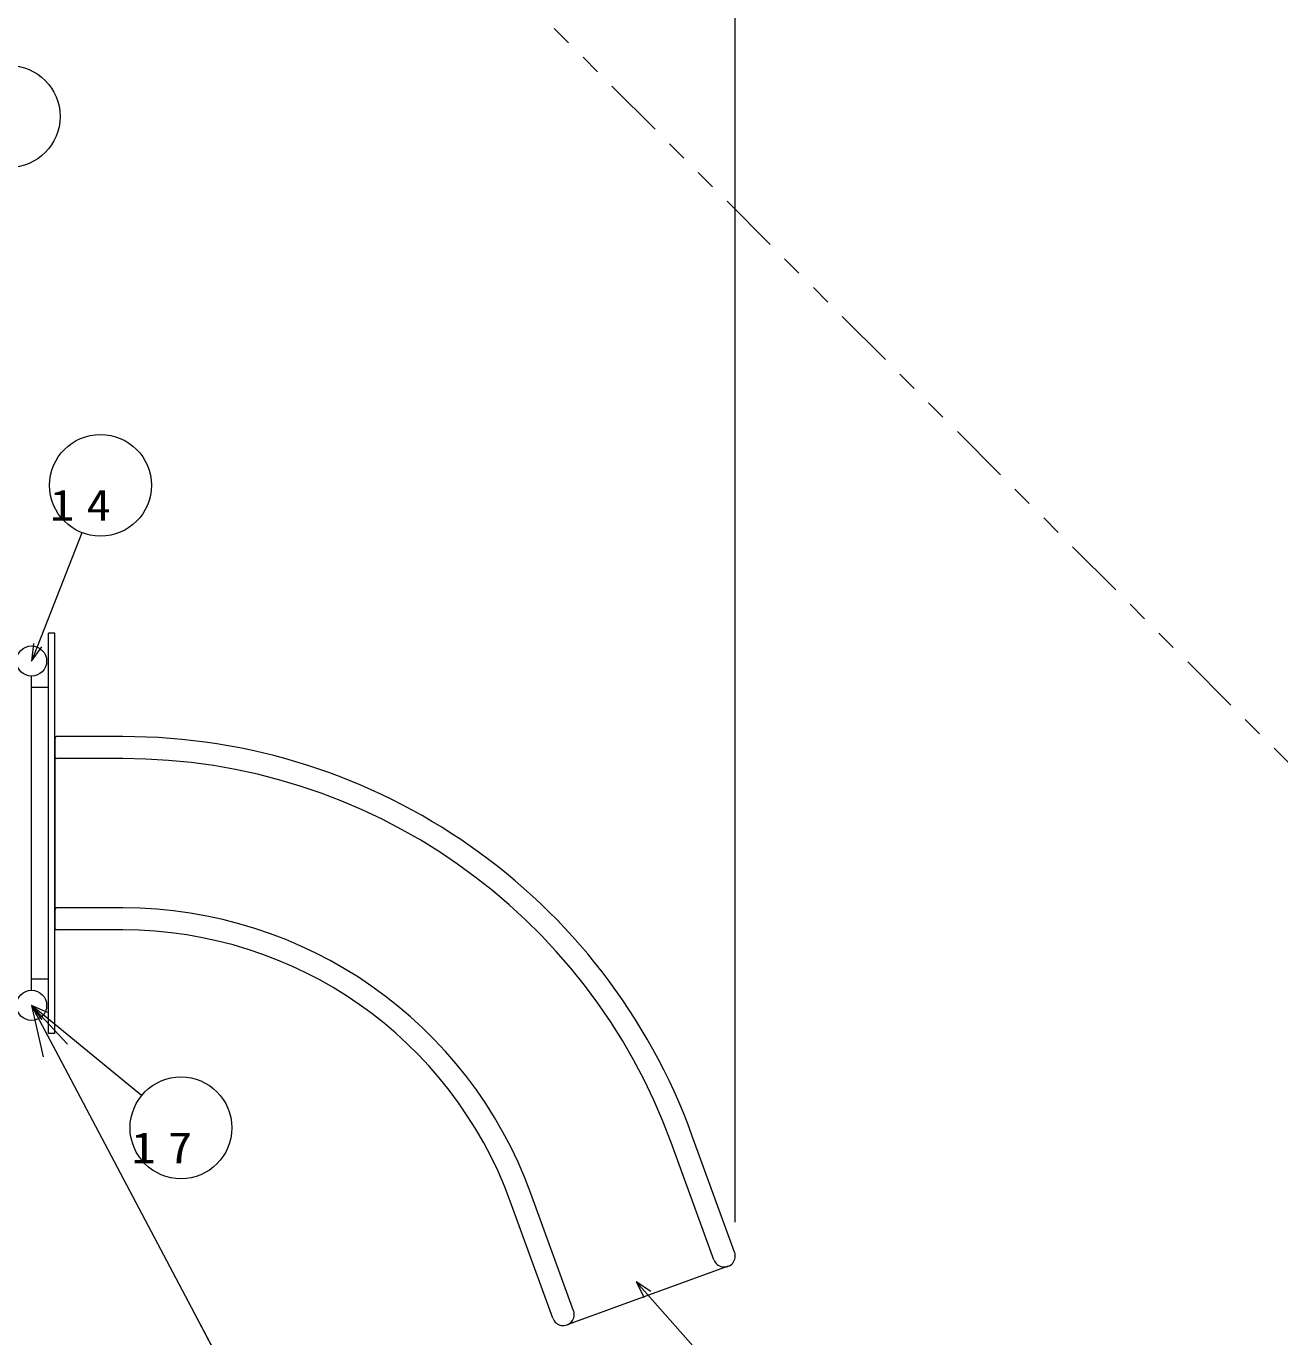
# Model space of a CAD drawing. Units: millimetres on the paper. Extents: x 0 to 420, y -594 to 297.
# Drawn here: x 218 to 279.5, y 157.9 to 222.2 of the extents above; entities that cross this region are included whole.
import ezdxf

# ---------------------------------------------------------------- set-up
doc = ezdxf.new("R2010")
doc.units = ezdxf.units.MM
doc.linetypes.add('USER3', pattern=[8, 3, -1, 1, -1, 1, -1])
for name, color, linetype, lineweight in [('2D', 7, 'Continuous', 13), ('2D_DIMENSION', 7, 'Continuous', 13), ('2D_OUTLINE', 7, 'USER3', 13), ('AM_5', 7, 'Continuous', 13)]:
    doc.layers.add(name, color=color, linetype=linetype, lineweight=lineweight)
doc.styles.add('ＭＳ ゴシック', font='')
doc.styles.get('ＭＳ ゴシック').set_extended_font_data('MS Gothic')

msp = doc.modelspace()

# ---------------------------------------------------------------- linework, layer by layer
at = {"layer": '2D'}
for p, q in [((219.375, 192.419), (219.058, 192.419)), ((219.058, 172.753), (219.058, 192.419)), ((219.375, 172.753), (219.375, 192.419)), ((218.225, 174.869), (218.225, 190.303)), ((219.058, 189.753), (218.225, 189.753)), ((219.375, 187.253), (219.375, 177.92)), ((222.708, 187.336), (219.458, 187.336)), ((222.708, 186.253), (219.458, 186.253)), ((222.708, 178.92), (219.458, 178.92)), ((222.708, 177.836), (219.458, 177.836)), ((219.058, 175.42), (218.225, 175.42)), ((219.375, 172.753), (219.058, 172.753)), ((251.74, 161.636), (249.645, 167.391)), ((252.757, 162.007), (250.663, 167.762)), ((244.849, 159.128), (242.754, 164.883)), ((243.831, 158.758), (241.736, 164.513)), ((252.434, 161.312), (244.525, 158.434))]:
    msp.add_line(p, q, dxfattribs=at)
for centre in [(218.225, 191.044), (218.225, 174.129)]:
    msp.add_circle(centre, 0.741, dxfattribs=at)
for centre, radius, start, end in [((219.458, 187.253), 0.0833, 90, 180), ((222.708, 157.587), 29.749, 20, 90), ((219.458, 186.336), 0.0833, 180, 270), ((222.708, 157.587), 28.666, 20, 90), ((219.458, 178.836), 0.0833, 90, 180), ((222.708, 157.587), 21.332, 20, 90), ((219.458, 177.92), 0.0833, 180, 270), ((222.708, 157.587), 20.249, 20, 90), ((252.249, 161.821), 0.542, 199.99999, 20), ((244.34, 158.943), 0.542, 200, 20.00001)]:
    msp.add_arc(centre, radius, start, end, dxfattribs=at)
at = {"layer": '2D_DIMENSION'}
for p, q in [((252.79, 163.488), (252.79, 249.039)), ((252.79, 163.488), (252.79, 249.039)), ((218.225, 174.129), (219.394, 171.919)), ((218.225, 174.129), (218.802, 171.606)), ((219.986, 172.232), (218.225, 174.129)), ((219.394, 171.919), (233.966, 144.375)), ((233.966, 144.375), (226.096, 159.252))]:
    msp.add_line(p, q, dxfattribs=at)
at = {"layer": '2D_OUTLINE'}
msp.add_line((282.789, 183.226), (228.271, 237.744), dxfattribs=at)
at = {"layer": 'AM_5'}
for p, q in [((220.698, 197.351), (218.529, 191.82)), ((218.321, 191.902), (218.225, 191.044)), ((218.529, 191.82), (218.225, 191.044)), ((218.225, 191.044), (218.737, 191.739)), ((218.225, 174.129), (218.728, 173.428)), ((219.011, 173.773), (218.225, 174.129)), ((218.869, 173.6), (218.225, 174.129)), ((223.629, 169.7), (218.869, 173.6)), ((247.922, 160.548), (248.309, 159.777)), ((248.643, 160.073), (247.922, 160.548)), ((248.476, 159.925), (247.922, 160.548)), ((254.696, 152.92), (248.476, 159.925))]:
    msp.add_line(p, q, dxfattribs=at)
for centre in [(217.128, 217.795), (221.61, 199.678), (225.563, 168.115)]:
    msp.add_circle(centre, 2.5, dxfattribs=at)

# ---------------------------------------------------------------- texts
at = {"layer": 'AM_5', "char_height": 1.527, "attachment_point": 7, "style": 'ＭＳ ゴシック'}
for s, insert in [('\\T1.5;\\W1.15;14', (219.13, 197.942)), ('\\T1.5;\\W1.15;17', (223.132, 166.379))]:
    msp.add_mtext(s, dxfattribs=dict(at, insert=insert))

doc.saveas('drawing.dxf')
